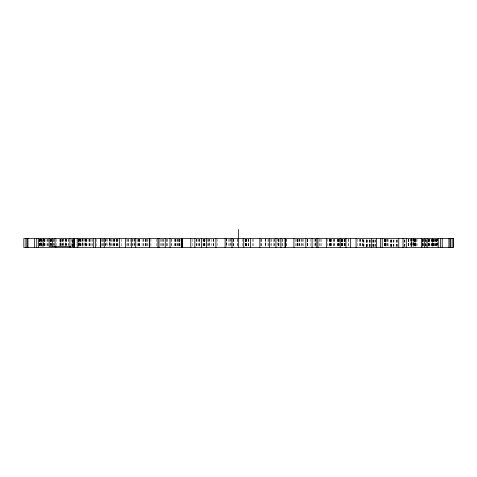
<?xml version="1.0" encoding="UTF-8"?>
<svg xmlns="http://www.w3.org/2000/svg" width="477" height="477" viewBox="0 0 477 477"><rect width="100%" height="100%" fill="white"/><g stroke="black" fill="none" stroke-linecap="round" stroke-linejoin="round"><path stroke-width="0.36" stroke-dasharray="2.38 1.79" d="M70.632 246.663L72.516 246.663L72.516 238.5M437.504 238.5L437.421 246.871M437.409 239.198L437.367 246.871M437.176 238.5L437.171 246.871M436.598 239.198L436.562 246.871M436.425 239.198L436.425 246.871M436.395 239.198L436.33 247.569M436.306 239.198L436.288 246.871M436.216 239.198L436.193 246.871M435.471 239.198L435.453 247.569M435.423 239.198L435.423 246.871M434.964 239.198L434.982 247.569M434.923 239.198L434.923 246.871M433.992 239.198L433.951 247.569M433.927 239.198L433.927 246.871M433.259 239.198L433.337 247.569M433.164 239.198L433.199 246.871M432.997 239.198L432.997 246.871M432.925 238.5L432.883 247.569M432.806 238.5L432.806 246.871M432.657 238.5L432.657 246.871M432.514 239.198L432.514 246.871M432.15 239.198L432.15 246.871M432.084 239.198L432.084 246.871M432.019 239.198L432.019 246.871M431.882 239.198L431.882 247.569M431.798 239.198L431.798 247.569M429.866 239.198L429.866 246.871M429.759 239.198L429.705 247.569M429.604 239.198L429.61 246.871M428.835 239.198L428.787 246.871M428.68 239.198L428.698 246.871M428.525 239.198L428.525 247.569M428.418 239.198L428.388 247.569M428.37 239.198L428.292 246.871M428.125 239.198L428.125 246.871M426.128 246.871L426.128 239.198L426.003 247.569M425.919 239.198L425.949 247.569M425.872 239.198L425.8 247.569M425.752 239.198L425.752 246.871M423.874 239.198L423.874 246.871M423.117 239.198L423.117 246.871M422.956 239.198L422.956 247.569M422.837 247.569L422.837 239.198L422.795 246.871M422.634 239.198L422.634 247.569M422.515 239.198L422.515 246.871M416.946 239.198L416.976 246.871M416.892 239.198L416.934 246.871M415.801 239.198L415.801 246.871M415.604 239.198L415.616 246.871M415.324 238.5L415.312 247.569M415.163 238.5L415.234 246.871M415.097 239.198L415.097 246.871M415.014 239.198L415.014 247.569M414.918 239.198L414.918 247.569M414.835 239.198L414.835 247.569M414.543 239.198L414.543 246.871M414.364 239.198L414.364 246.871M414.316 238.5L414.316 246.871M413.744 238.5L413.744 246.871M413.654 238.5L413.595 246.871M413.44 238.5L413.44 246.871M413.249 239.198L413.249 246.871M413.16 238.5L413.16 246.871M413.01 239.198L413.058 246.871M412.891 238.5L412.909 246.871M411.836 238.5L411.836 246.871M411.74 238.5L411.74 246.871M411.663 238.5L411.663 246.871M411.454 238.5L411.454 246.871M411.299 238.5L411.299 246.871L411.204 239.198M411.126 238.5L411.138 246.871M411.055 239.198L411.055 246.871M410.953 239.198L410.953 247.569M410.876 238.5L410.876 246.871M408.795 239.198L408.795 246.871M408.616 239.198L408.622 246.871M408.533 239.198L408.533 246.871M408.175 239.198L408.175 246.871M404.86 239.895L404.86 246.871M404.681 239.895L404.681 246.871M404.216 239.895L404.216 246.871M397.252 239.895L397.252 246.871M397.013 239.895L397.013 246.871M396.81 239.895L396.81 246.871M396.292 239.895L396.292 247.569M393.936 239.895L393.936 246.871M393.823 239.895L393.823 246.871M393.525 239.895L393.525 246.871M391.361 239.895L391.361 246.871M391.241 239.895L391.241 246.871M391.134 239.895L391.134 246.871M391.045 239.895L391.045 246.871M390.919 239.895L390.919 246.871M390.818 239.895L390.818 246.871M388.022 239.198L388.022 246.871M387.902 239.198L387.902 247.569M387.795 239.198L387.795 246.871M386.358 239.198L386.358 246.871M385.988 239.198L385.988 246.871M385.583 238.5L385.583 246.871M385.344 239.198L385.344 246.871M385.291 239.198L385.291 246.871L385.16 239.198M385.052 239.198L385.052 247.569M384.891 239.198L384.891 247.569M384.79 239.198L384.79 246.871M384.444 239.198L384.444 246.871M384.253 239.198L384.253 246.871M375.554 239.895L375.554 247.569M375.411 239.895L375.411 247.569M374.105 239.895L374.105 246.871M373.729 239.895L373.729 246.871M373.318 239.895L373.324 247.569M373.181 239.895L373.181 246.871M373.062 239.895L373.044 246.871M372.71 239.895L372.71 246.871M370.319 239.895L370.319 247.569M369.919 239.895L369.919 246.871M369.788 239.895L369.788 246.871M369.663 239.895L369.663 246.871M369.526 239.895L369.526 246.871M367.6 239.895L367.6 246.871M367.141 239.895L367.141 246.871M366.777 239.895L366.777 247.569M366.634 239.895L366.634 247.569M366.509 239.895L366.509 246.871M366.366 239.895L366.366 246.871M366.241 239.895L366.241 246.871M363.963 239.895L363.963 246.871M363.414 239.895L363.414 246.871M363.134 239.895L363.134 246.871M363.033 239.198L363.033 246.871M362.735 239.198L362.735 246.871M362.603 239.198L362.603 246.871M360.57 239.198L360.57 246.871M360.266 239.198L360.266 246.871M359.986 239.198L359.986 246.871M359.318 239.198L359.318 246.871M357.333 239.198L357.333 246.871M348.598 239.198L348.598 246.871M348.443 239.198L348.466 246.871M345.115 239.198L345.115 247.569M345.02 239.198L345.02 246.871M344.966 239.198L344.954 246.871M344.793 239.198L344.793 247.569M344.632 239.198L344.632 246.871M344.394 239.198L344.394 246.871M344.132 239.198L344.132 246.871M342.838 239.198L342.838 246.871M342.683 239.198L342.683 246.871M342.558 239.198L342.558 247.569M342.313 239.198L342.313 247.569M341.782 239.198L341.782 247.569M341.615 239.198L341.615 247.569M341.574 239.198L341.574 246.871M341.466 239.198L341.466 247.569M341.317 239.198L341.347 246.871M339.225 239.198L339.225 247.569M339.069 239.198L339.069 247.569M338.926 239.198L338.926 247.569M338.581 239.198L338.581 247.569M338.294 239.198L338.294 247.569M338.139 239.198L338.139 247.569M337.99 239.198L337.99 247.569M337.835 239.198L337.835 247.569M337.692 239.198L337.692 247.569M334.228 239.198L334.228 247.569M334.091 239.198L334.091 246.871M333.954 239.198L333.93 246.871M333.214 239.198L333.214 246.871M331.724 239.198L331.724 246.871M331.288 239.198L331.288 247.569M330.662 239.198L330.662 247.569M330.501 239.198L330.501 247.569M330.352 239.198L330.328 247.569M330.221 239.198L330.221 247.569M329.869 239.198L329.869 246.871M329.464 239.198L329.464 246.871M329.142 239.198L329.142 246.871M327.794 239.198L327.723 246.871M321.152 239.198L321.152 246.871M320.079 239.198L320.079 246.871M319.375 239.198L319.375 246.871M315.887 238.5L315.887 246.871M315.72 239.198L315.72 246.871M315.565 239.198L315.565 246.871M314.11 239.198L314.11 246.871M310.145 239.198L310.145 246.871M307.79 239.198L307.79 246.871M307.623 239.198L307.623 246.871M307.462 239.198L307.462 246.871M307.307 239.198L307.307 246.871M303.455 239.198L303.455 246.871M302.126 239.198L302.126 246.871M301.959 239.198L301.959 246.871M301.798 239.198L301.798 246.871M299.89 239.198L299.89 246.871M299.562 239.198L299.562 246.871M299.306 239.198L299.306 246.871M298.065 239.198L298.065 246.871M297.892 239.198L297.892 246.871M297.731 239.198L297.785 247.569M297.642 239.198L297.642 246.871M297.141 239.198L297.141 246.871M296.903 239.198L296.903 246.871M295.43 239.198L295.43 246.871M286.522 239.198L286.522 246.871M286.337 239.198L286.337 247.569M282.819 239.198L282.819 246.871M282.438 239.198L282.485 247.569M280.082 239.198L280.082 246.871M278.944 239.198L278.944 246.871M278.783 239.198L278.783 246.871M278.324 239.198L278.324 246.871M278.133 239.198L278.133 246.871M277.453 238.5L277.453 246.871M274.251 239.198L274.251 246.871M274.078 239.198L274.078 246.871M273.905 239.198L273.905 246.871M271.222 239.198L271.222 247.569M270.948 239.198L270.948 246.871M268.193 239.198L268.193 246.871M268.026 239.198L268.026 246.871M265.653 238.5L265.653 246.871M265.48 238.5L265.48 246.871M265.307 239.198L265.307 246.871M265.26 239.198L265.26 246.871M261.408 239.198L261.408 246.871M261.289 239.198L261.289 246.871M260.794 239.198L260.794 247.569M253.233 239.198L253.233 246.871M252.196 239.198L252.196 246.871M248.744 239.198L248.744 246.871M248.326 239.198L248.326 246.871M248.129 239.198L248.129 246.871M246.734 239.198L246.734 247.569M246.561 239.198L246.561 246.871M246.406 239.198L246.406 246.871M245.876 239.198L245.876 246.871M245.679 239.198L245.679 247.569M245.589 239.198L245.589 246.871M245.321 239.198L245.321 246.871M242.221 239.198L242.221 246.871M237.874 239.198L237.874 246.871M237.701 239.198L237.701 247.569M233.7 239.198L233.7 246.871M233.605 239.198L233.605 246.871M233.515 239.198L233.515 246.871M231.166 239.198L231.166 246.871M230.934 238.5L230.934 246.871M230.761 239.198L230.761 246.871M229.348 239.198L229.348 246.871M228.197 239.198L228.197 246.871M226.682 239.198L226.682 246.871M226.599 238.5L226.599 246.871M226.342 238.5L226.342 246.871M226.253 238.5L226.253 246.871M217.118 239.198L217.118 246.871M213.571 239.198L213.571 246.871M213.398 239.198L213.398 246.871M213.225 239.198L213.225 246.871M211.663 239.198L211.663 246.871M209.296 238.5L209.296 246.871M209.123 239.198L209.123 246.871M208.95 239.198L208.95 246.871M208.777 239.198L208.777 246.871M207.567 239.198L207.578 247.569M204.961 239.198L204.961 246.871M204.794 239.198L204.794 246.871M204.615 239.198L204.615 246.871M204.448 239.198L204.448 246.871M204.275 239.198L204.275 246.871M203.411 239.198L203.411 247.569M203.238 239.198L203.238 246.871M203.065 239.198L203.065 246.871M199.481 239.198L199.481 247.569M199.183 239.198L199.183 247.569M199.01 239.198L199.01 246.871M198.837 239.198L198.837 246.871M196.965 239.198L196.965 246.871M196.417 239.198L196.405 246.871M196.327 239.198L196.327 246.871M192.32 239.198L192.32 247.569M180.014 239.198L180.014 247.569M179.519 239.198L179.519 246.871M179.245 239.198L179.245 246.871M179.078 239.198L179.078 247.569M178.911 239.198L178.911 247.569M178.022 239.198L178.022 246.871M177.855 239.198L177.855 246.871M177.104 239.198L177.104 246.871M175.965 239.198L175.965 247.569M175.351 239.198L175.351 246.871M175.178 239.198L175.178 247.569M175.017 239.198L175.017 247.569M174.844 239.198L174.844 247.569M171.315 239.198L171.315 246.871M171.148 239.198L171.16 246.871M167.159 239.198L167.159 247.569M166.992 239.198L166.992 246.871M166.831 239.198L166.831 246.871M163.188 239.198L163.188 246.871M163.027 239.198L163.027 246.871M162.866 239.198L162.866 247.569M161.411 239.198L161.411 246.871M160.487 239.198L160.487 246.871M156.325 239.198L156.325 246.871M150.947 239.198L150.947 246.871M147.953 239.198L147.953 246.871M147.369 239.198L147.363 246.871M146.147 239.198L146.147 246.871M145.998 239.198L145.998 247.569M145.664 239.198L145.664 246.871M145.384 239.198L145.384 246.871M145.145 239.198L145.145 246.871M143.631 239.198L143.631 246.871M143.482 239.198L143.482 246.871M142.098 239.198L142.098 246.871M139.713 239.198L139.713 247.569M139.57 239.198L139.57 246.871M139.415 239.198L139.415 247.569M138.348 239.198L138.348 246.871M138.205 239.198L138.205 246.871M138.05 239.198L138.05 246.871M137.09 239.198L137.09 246.871M134.735 239.198L134.735 246.871M134.568 239.198L134.568 246.871M134.037 238.5L134.037 246.871M132.642 239.198L132.642 246.871M132.451 239.198L132.451 246.871M130.161 239.198L130.161 246.871M128.802 239.198L128.826 246.871M128.534 239.198L128.51 247.569M127.49 239.198L127.49 246.871M126.942 239.198L126.942 246.871M121.206 239.198L121.206 246.871M117.932 239.198L117.932 246.871M117.801 239.198L117.801 246.871M117.658 239.198L117.658 247.569M116.406 239.198L116.406 246.871M116.275 239.198L116.275 246.871M116.132 239.198L116.132 246.871M114.641 239.198L114.641 246.871M114.51 239.198L114.51 246.871M114.367 239.198L114.367 247.569M113.276 239.198L113.276 246.871M113.132 239.198L113.132 246.871M113.001 239.198L113.001 246.871M111.111 239.198L111.111 246.871M110.986 239.198L110.986 246.871M110.843 239.198L110.843 247.569M109.907 238.5L109.907 246.871M109.782 239.198L109.782 246.871M109.638 238.5L109.638 246.871M109.513 238.5L109.513 246.871M109.376 238.5L109.376 246.871M107.814 239.198L107.814 247.569M106.765 238.5L106.765 246.871M105.9 239.198L105.9 246.871M105.763 239.198L105.763 246.871M105.155 239.198L105.155 246.871M103.115 239.198L103.115 246.871M102.996 239.198L102.996 246.871M102.835 239.198L102.835 246.871M101.577 239.198L101.577 246.871M96.777 239.198L96.777 246.871M92.508 239.198L92.508 246.871M91.924 239.198L91.924 246.871M90.66 239.198L90.624 246.871M89.748 239.198L89.748 246.871M89.3 239.198L89.3 246.871M89.181 239.198L89.181 247.569M88.108 239.198L88.024 246.871M86.385 239.198L86.385 246.871M86.277 239.198L86.277 246.871M86.158 239.198L86.158 246.871M85.365 238.5L85.365 246.871M85.264 239.198L85.264 246.871M85.144 239.198L85.144 247.569M85.043 239.198L85.043 246.871M84.924 238.5L84.924 246.871M83.672 239.198L83.672 246.871M82.7 238.5L82.7 246.871M82.581 239.198L82.581 246.871M82.479 238.5L82.479 246.871M82.366 239.198L82.366 246.871M80.983 239.198L80.983 246.871M80.893 239.198L80.893 246.871M80.798 239.198L80.798 246.871M80.685 239.198L80.685 247.569M79.725 239.198L79.725 246.871M79.629 239.198L79.629 246.871M79.51 238.5L79.51 246.871M78.604 239.198L78.604 246.871M78.508 247.569L78.508 239.198L78.466 246.871M78.139 239.198L78.139 246.871M73.154 239.198L73.154 246.871M72.116 239.239L72.116 246.663M71.443 239.198L71.443 246.871M68.712 239.198L68.712 245.476M68.628 239.198L68.628 245.476M66.273 239.198L66.273 245.476M66.196 239.198L66.196 245.476M66.094 239.198L66.094 245.476M65.307 239.239L65.307 245.917M65.236 238.5L65.236 245.917M65.134 239.239L65.134 245.917M63.322 238.5L63.322 245.917M63.232 239.239L63.232 245.917M62.481 239.198L62.481 245.476M62.38 239.198L62.38 245.476M62.296 239.198L62.296 245.476M61.151 239.198L61.151 245.476M60.996 239.239L60.996 246.663M60.436 239.198L60.436 245.476M60.144 239.198L60.144 245.476M59.446 239.239L59.446 245.917M56.203 239.198L56.203 245.476M54.211 239.198L54.211 245.476M53.859 239.198L53.859 245.476M53.728 239.198L53.806 245.476M51.397 239.198L51.343 245.476M51.277 239.198L51.277 245.476M51.152 239.198L51.224 245.476M50.735 239.198L50.687 245.476M50.622 239.198L50.622 245.476M50.163 239.198L50.163 245.476M50.091 239.198L50.091 245.476M48.177 239.198L48.177 246.871M47.968 239.198L47.968 246.871M47.521 239.198L47.521 246.871M46.979 239.198L46.979 246.871M44.999 239.198L44.999 246.871M44.635 239.198L44.635 246.871M44.403 239.198L44.403 246.871M44.278 239.198L44.278 246.871M43.795 238.5L43.872 246.871M43.771 239.198L43.771 246.871M43.461 239.198L43.461 246.871M43.377 238.5L43.377 246.871M43.222 238.5L43.192 246.871M43.127 238.5L43.169 246.871M42.847 239.198L42.847 246.871M42.203 246.871L42.077 238.5M41.869 239.198L41.809 246.871M41.618 238.5L41.636 246.871M41.41 239.198L41.41 246.871M41.362 239.198L41.362 247.569M40.831 238.5L40.819 246.871M40.783 238.5L40.783 246.871M40.533 239.198L40.575 247.569M40.318 239.198L40.318 247.569M39.752 239.198L39.776 247.569M39.657 239.198L39.663 246.871M39.561 239.198L39.567 246.871M39.496 239.198L39.496 247.569M72.325 246.663L72.325 239.239L72.295 246.663M60.311 245.476L60.311 239.198L60.281 245.476"/><path stroke-width="0.72" d="M70.632 246.663L49.197 246.663L49.197 238.5M453.096 238.5L453.096 247.569M450.884 238.5L450.884 247.569M450.02 238.5L450.02 247.569M448.905 238.5L448.905 247.569M442.221 238.5L442.221 247.569M440.504 238.5L440.504 247.569M438.262 238.5L438.262 247.569M427.171 238.5L427.171 247.569M424.649 238.5L424.649 247.569M421.358 238.5L421.358 247.569M406.285 238.5L406.285 247.569M403.023 238.5L403.023 247.569M398.76 238.5L398.76 247.569M382.208 238.5L382.208 247.569M380.479 238.5L380.479 247.569M376.591 238.5L376.591 247.569M371.505 238.5L371.505 247.569M356.069 238.5L356.069 247.569M350.356 238.5L350.356 247.569M345.962 238.5L345.962 247.569M340.214 238.5L340.214 247.569M326.328 238.5L326.328 247.569M317.938 238.5L317.938 247.569M316.835 238.5L316.835 247.569M312.071 238.5L312.071 247.569M305.829 238.5L305.829 247.569M293.927 238.5L293.927 247.569M285.383 238.5L285.383 247.569M285.329 238.5L285.329 247.569M284.996 238.5L285.043 247.569M280.935 238.5L280.935 247.569M275.945 238.5L275.945 247.569M269.398 238.5L269.398 247.569M259.858 238.5L259.858 247.569M250.64 238.5L250.64 247.569M243.747 238.5L243.747 247.569M238.673 238.5L238.673 247.569M238.488 229.431L238.488 238.5M232.031 238.5L232.031 247.569M225.114 238.5L225.114 247.569M215.914 238.5L215.914 247.569M206.398 238.5L206.398 247.569M201.401 238.5L201.401 247.569M194.855 238.5L194.855 247.569M190.794 238.5L190.794 247.569M182.357 238.5L182.357 247.569M182.202 238.5L182.202 247.569M182.023 238.5L182.023 247.569M181.88 238.5L181.88 247.569M170.021 238.5L170.021 247.569M165.257 238.5L165.257 247.569M159.008 238.5L159.008 247.569M157.917 238.5L157.917 247.569M149.73 238.5L149.73 247.569M149.551 238.5L149.551 247.569M135.724 238.5L135.724 247.569M131.336 238.5L131.336 247.569M125.576 238.5L125.576 247.569M119.655 238.5L119.655 247.569M104.26 238.5L104.26 247.569M100.671 238.5L100.671 247.569M100.528 238.5L100.528 247.569M100.385 238.5L100.385 247.569M95.573 238.5L95.573 247.569M93.695 238.5L93.695 247.569M77.202 238.5L77.202 247.569M74.191 238.5L74.191 247.569M74.072 238.5L74.072 247.569M73.953 238.5L73.953 247.569M70.024 246.663L69.934 247.569L69.91 238.5M69.803 246.663L69.803 247.569M55.809 246.174L55.809 247.569M55.588 246.174L55.588 247.569M55.046 238.5L55.046 246.663M52.518 238.5L52.518 246.663M38.464 238.5L38.464 247.569M36.741 238.5L36.741 247.569M34.463 238.5L34.463 247.569M27.958 238.5L27.958 247.569M27.088 238.5L27.088 247.569M25.931 238.5L25.931 247.569M453.15 238.5L23.85 238.5L23.856 247.569L453.15 247.569L453.114 238.5"/></g></svg>
